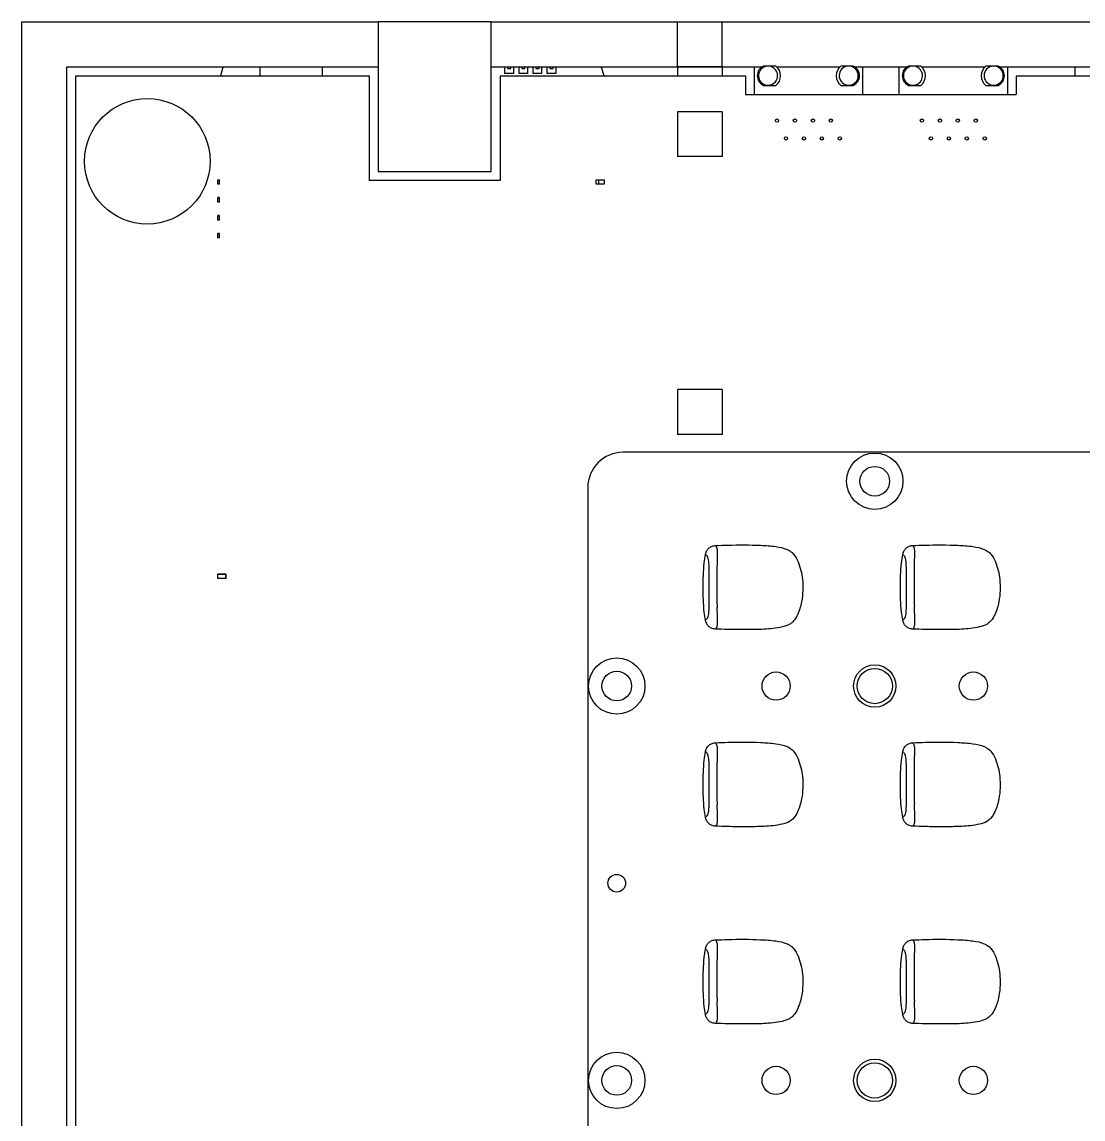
# Model space of a CAD drawing. Header units: inches. Extents: x 0.6 to 46.6, y 0.2 to 32.9.
# Drawn here: x 14.35 to 20.26, y 18.72 to 24.84 of the extents above; entities that cross this region are included whole.
import ezdxf

# ---------------------------------------------------------------- set-up
doc = ezdxf.new("R2010")
doc.units = ezdxf.units.IN
doc.header["$MEASUREMENT"] = 0

msp = doc.modelspace()

# ---------------------------------------------------------------- linework, layer by layer
at = {"color": 7, "linetype": 'Continuous', "lineweight": 25}
for p, q in [((14.3479, 24.8359), (16.3342, 24.8359)), ((14.3479, 13.0249), (14.3479, 24.8359)), ((16.3342, 24.8359), (16.3342, 24.0009)), ((16.9642, 24.8359), (16.3342, 24.8359)), ((16.9642, 24.8359), (26.1589, 24.8359)), ((16.9642, 24.0009), (16.9642, 24.8359)), ((18.2529, 24.8352), (18.0029, 24.8352)), ((18.0029, 24.5852), (18.0029, 24.8352)), ((18.2529, 24.5852), (18.2529, 24.8352)), ((14.5979, 13.2749), (14.5979, 24.5859)), ((14.5979, 24.5859), (16.3342, 24.5859)), ((15.6742, 24.5859), (15.6742, 24.5352)), ((16.0242, 24.5352), (16.0242, 24.5859)), ((16.9642, 24.5859), (18.4751, 24.5859)), ((17.0388, 24.5859), (17.0388, 24.5491)), ((17.088, 24.5491), (17.0388, 24.5491)), ((17.0557, 24.5859), (17.0557, 24.5763)), ((17.0557, 24.5763), (17.0737, 24.5763)), ((17.0737, 24.5763), (17.0737, 24.5859)), ((17.088, 24.5859), (17.088, 24.5491)), ((17.1176, 24.5859), (17.1176, 24.5491)), ((17.1667, 24.5491), (17.1176, 24.5491)), ((17.1345, 24.5859), (17.1345, 24.5763)), ((17.1345, 24.5763), (17.1525, 24.5763)), ((17.1525, 24.5763), (17.1525, 24.5859)), ((17.1667, 24.5859), (17.1667, 24.5491)), ((17.1963, 24.5859), (17.1963, 24.5491)), ((17.2454, 24.5491), (17.1963, 24.5491)), ((17.2132, 24.5859), (17.2132, 24.5763)), ((17.2132, 24.5763), (17.2312, 24.5763)), ((17.2312, 24.5763), (17.2312, 24.5859)), ((17.2454, 24.5859), (17.2454, 24.5491)), ((17.275, 24.5859), (17.275, 24.5491)), ((17.3242, 24.5491), (17.275, 24.5491)), ((17.2919, 24.5859), (17.2919, 24.5763)), ((17.2919, 24.5763), (17.31, 24.5763)), ((17.31, 24.5763), (17.31, 24.5859)), ((17.3242, 24.5859), (17.3242, 24.5491)), ((18.2529, 24.5852), (18.0029, 24.5852)), ((18.0029, 24.5852), (18.0029, 24.5352)), ((18.2529, 24.5852), (18.2529, 24.5352)), ((18.4318, 24.4318), (18.4318, 24.5859)), ((18.5568, 24.5859), (18.9092, 24.5859)), ((18.9423, 24.5868), (18.9423, 24.59)), ((18.9738, 24.59), (18.9738, 24.5868)), ((18.9835, 24.59), (18.9738, 24.59)), ((18.9909, 24.5859), (19.2832, 24.5859)), ((19.0342, 24.5859), (19.0342, 24.4318)), ((19.2399, 24.4318), (19.2399, 24.5859)), ((19.3649, 24.5859), (19.7173, 24.5859)), ((19.7504, 24.5868), (19.7504, 24.59)), ((19.7819, 24.59), (19.7819, 24.5868)), ((19.7916, 24.59), (19.7819, 24.59)), ((19.799, 24.5859), (25.9089, 24.5859)), ((19.8423, 24.5859), (19.8423, 24.4318)), ((20.2202, 24.5352), (20.2202, 24.5859)), ((14.6479, 13.3229), (14.6479, 24.5352)), ((14.6479, 24.5352), (16.2842, 24.5352)), ((16.2842, 24.5352), (16.2842, 23.9509)), ((17.0142, 24.5352), (17.0142, 23.9509)), ((17.0142, 24.5352), (18.3818, 24.5352)), ((18.3818, 24.5352), (18.3818, 24.4318)), ((18.4825, 24.4818), (18.4923, 24.4818)), ((18.4923, 24.4818), (18.4923, 24.485)), ((18.5238, 24.485), (18.5238, 24.4818)), ((19.2906, 24.4818), (19.3004, 24.4818)), ((19.3004, 24.4818), (19.3004, 24.485)), ((19.3319, 24.485), (19.3319, 24.4818)), ((19.8923, 24.5352), (19.8923, 24.4318)), ((19.8923, 24.5352), (25.8616, 24.5352)), ((18.3818, 24.4318), (19.8923, 24.4318)), ((18.2529, 24.3352), (18.0029, 24.3352)), ((18.0029, 24.3352), (18.0029, 24.0852)), ((18.2529, 24.3352), (18.2529, 24.0852)), ((18.8077, 24.195), (18.8077, 24.195)), ((18.8083, 24.1768), (18.8083, 24.1768)), ((19.6158, 24.195), (19.6158, 24.195)), ((19.6164, 24.1768), (19.6164, 24.1768)), ((18.2529, 24.0852), (18.0029, 24.0852)), ((16.3342, 24.0009), (16.9642, 24.0009)), ((15.4392, 23.9559), (15.4492, 23.9559)), ((15.4392, 23.9309), (15.4392, 23.9559)), ((15.4492, 23.9309), (15.4392, 23.9309)), ((15.4492, 23.9309), (15.4492, 23.9559)), ((17.0142, 23.9509), (16.2842, 23.9509)), ((17.5492, 23.9559), (17.5942, 23.9559)), ((17.5492, 23.9309), (17.5492, 23.9559)), ((17.5942, 23.9309), (17.5492, 23.9309)), ((17.5642, 23.9309), (17.5642, 23.9559)), ((17.5942, 23.9559), (17.5942, 23.9309)), ((15.4492, 23.8559), (15.4392, 23.8559)), ((15.4392, 23.8559), (15.4492, 23.8559)), ((15.4392, 23.8309), (15.4392, 23.8559)), ((15.4492, 23.8309), (15.4392, 23.8309)), ((15.4492, 23.8559), (15.4492, 23.8559)), ((15.4492, 23.8309), (15.4492, 23.8559)), ((15.4492, 23.7559), (15.4392, 23.7559)), ((15.4392, 23.7559), (15.4492, 23.7559)), ((15.4392, 23.7309), (15.4392, 23.7559)), ((15.4492, 23.7559), (15.4492, 23.7559)), ((15.4492, 23.7309), (15.4492, 23.7559)), ((15.4492, 23.7309), (15.4392, 23.7309)), ((15.4492, 23.6559), (15.4392, 23.6559)), ((15.4392, 23.6559), (15.4492, 23.6559)), ((15.4392, 23.6309), (15.4392, 23.6559)), ((15.4492, 23.6309), (15.4392, 23.6309)), ((15.4492, 23.6559), (15.4492, 23.6559)), ((15.4492, 23.6309), (15.4492, 23.6559)), ((18.0029, 22.7852), (18.0029, 22.5352)), ((18.2529, 22.7852), (18.0029, 22.7852)), ((18.2529, 22.7852), (18.2529, 22.5352)), ((18.2529, 22.5352), (18.0029, 22.5352)), ((22.6132, 22.4352), (17.6998, 22.4352)), ((17.5029, 22.2383), (17.5029, 15.6241)), ((15.4842, 21.7559), (15.4392, 21.7559)), ((15.4392, 21.7559), (15.4842, 21.7559)), ((15.4392, 21.7309), (15.4392, 21.7559)), ((15.4842, 21.7309), (15.4392, 21.7309)), ((15.4667, 21.7559), (15.4667, 21.7559)), ((15.4842, 21.7559), (15.4842, 21.7309))]:
    msp.add_line(p, q, dxfattribs=at)
at = {"color": 8, "linetype": 'Continuous', "lineweight": 25}
msp.add_line((15.4842, 21.7309), (15.4842, 21.7559), dxfattribs=at)
at = {"color": 7, "linetype": 'Continuous', "lineweight": 25, "flags": 128}
for points in [[(15.4701, 24.5859), (15.4659, 24.5758), (15.4541, 24.5352)], [(17.5943, 24.5352), (17.5802, 24.5816), (17.5783, 24.5859)]]:
    msp.add_lwpolyline(points, dxfattribs=at)
at = {"color": 7, "linetype": 'Continuous', "lineweight": 25}
for centre, radius in [((15.0469, 24.0586), 0.35), ((18.558, 24.2859), 0.00906), ((18.658, 24.2859), 0.00906), ((18.758, 24.2859), 0.00906), ((18.858, 24.2859), 0.00906), ((19.3661, 24.2859), 0.00906), ((19.4661, 24.2859), 0.00906), ((19.5661, 24.2859), 0.00906), ((19.6661, 24.2859), 0.00906), ((18.608, 24.1859), 0.00906), ((18.708, 24.1859), 0.00906), ((18.808, 24.1859), 0.00906), ((18.908, 24.1859), 0.00906), ((19.4161, 24.1859), 0.00906), ((19.5161, 24.1859), 0.00906), ((19.6161, 24.1859), 0.00906), ((19.7161, 24.1859), 0.00906), ((19.103, 22.2737), 0.1571), ((19.103, 22.2737), 0.0827), ((17.6643, 21.1312), 0.1571), ((19.103, 21.1312), 0.1181), ((17.6643, 21.1312), 0.0827), ((18.553, 21.1312), 0.0787), ((19.103, 21.1312), 0.0984), ((19.653, 21.1312), 0.0787), ((17.6643, 20.0312), 0.0492), ((17.6643, 18.9312), 0.1571), ((19.103, 18.9312), 0.1181), ((17.6643, 18.9312), 0.0827), ((18.553, 18.9312), 0.0787), ((19.103, 18.9312), 0.0984), ((19.653, 18.9312), 0.0787)]:
    msp.add_circle(centre, radius, dxfattribs=at)
for centre, radius, start, end in [((18.508, 24.5359), 0.0598, 115.22983, 244.77017), ((18.508, 24.5359), 0.0533, 287.1786, 252.8214), ((18.508, 24.5359), 0.0699, 309.22688, 50.77312), ((18.958, 24.5359), 0.0699, 129.22688, 230.77312), ((18.958, 24.5359), 0.0533, 107.1786, 72.8214), ((18.958, 24.5359), 0.0533, 72.8214, 107.1786), ((18.958, 24.5359), 0.0598, 295.22983, 64.77017), ((19.3161, 24.5359), 0.0598, 115.22983, 244.77017), ((19.3161, 24.5359), 0.0533, 287.1786, 252.8214), ((19.3161, 24.5359), 0.0699, 309.22688, 50.77312), ((19.7661, 24.5359), 0.0699, 129.22688, 230.77312), ((19.7661, 24.5359), 0.0533, 107.1786, 72.8214), ((19.7661, 24.5359), 0.0533, 72.8214, 107.1786), ((19.7661, 24.5359), 0.0598, 295.22983, 64.77017), ((18.508, 24.5359), 0.0533, 252.8214, 287.1786), ((19.3161, 24.5359), 0.0533, 252.8214, 287.1786), ((17.6998, 22.2383), 0.1969, 90, 180)]:
    msp.add_arc(centre, radius, start, end, dxfattribs=at)
for points, knots in [([(18.5522, 24.59), (18.545, 24.59), (18.5364, 24.59), (18.519, 24.59), (18.5123, 24.59), (18.5065, 24.59), (18.5003, 24.59), (18.4913, 24.59), (18.4862, 24.59), (18.4825, 24.59)], [0, 0, 0, 0, 0.5046018, 0.5975159, 0.6506825, 0.7043857, 0.7498239, 0.8233516, 1, 1, 1, 1]), ([(18.9423, 24.59), (18.9362, 24.59), (18.9249, 24.59), (18.9173, 24.59), (18.9138, 24.59)], [0, 0, 0, 0, 0.5321451, 1, 1, 1, 1]), ([(18.9738, 24.59), (18.9709, 24.59), (18.9668, 24.59), (18.9596, 24.59), (18.9538, 24.59), (18.9477, 24.59), (18.9442, 24.59), (18.9423, 24.59)], [0, 0, 0, 0, 0.3106641, 0.4563689, 0.6028235, 0.7761601, 1, 1, 1, 1]), ([(19.3603, 24.59), (19.3531, 24.59), (19.3445, 24.59), (19.3271, 24.59), (19.3204, 24.59), (19.3146, 24.59), (19.3084, 24.59), (19.2994, 24.59), (19.2943, 24.59), (19.2906, 24.59)], [0, 0, 0, 0, 0.504602, 0.597516, 0.650682, 0.704385, 0.749824, 0.823352, 1, 1, 1, 1]), ([(19.7504, 24.59), (19.7443, 24.59), (19.733, 24.59), (19.7254, 24.59), (19.7219, 24.59)], [0, 0, 0, 0, 0.532144, 1, 1, 1, 1]), ([(19.7819, 24.59), (19.779, 24.59), (19.7749, 24.59), (19.7677, 24.59), (19.762, 24.59), (19.7559, 24.59), (19.7523, 24.59), (19.7504, 24.59)], [0, 0, 0, 0, 0.3106645, 0.4563692, 0.6028246, 0.7761619, 1, 1, 1, 1]), ([(18.4923, 24.4818), (18.4951, 24.4818), (18.4992, 24.4818), (18.5064, 24.4818), (18.5122, 24.4818), (18.5183, 24.4818), (18.5218, 24.4818), (18.5238, 24.4818)], [0, 0, 0, 0, 0.3106641, 0.4563689, 0.6028235, 0.7761601, 1, 1, 1, 1]), ([(18.5238, 24.4818), (18.5298, 24.4818), (18.5411, 24.4818), (18.5487, 24.4818), (18.5522, 24.4818)], [0, 0, 0, 0, 0.532144, 1, 1, 1, 1]), ([(18.9138, 24.4818), (18.9211, 24.4818), (18.9296, 24.4818), (18.947, 24.4818), (18.9537, 24.4818), (18.9595, 24.4818), (18.9657, 24.4818), (18.9747, 24.4818), (18.9799, 24.4818), (18.9835, 24.4818)], [0, 0, 0, 0, 0.5046017, 0.5975158, 0.6506812, 0.7043857, 0.7498239, 0.8233516, 1, 1, 1, 1]), ([(19.3004, 24.4818), (19.3032, 24.4818), (19.3073, 24.4818), (19.3145, 24.4818), (19.3203, 24.4818), (19.3264, 24.4818), (19.3299, 24.4818), (19.3319, 24.4818)], [0, 0, 0, 0, 0.310664, 0.456369, 0.602825, 0.776162, 1, 1, 1, 1]), ([(19.3319, 24.4818), (19.3379, 24.4818), (19.3492, 24.4818), (19.3568, 24.4818), (19.3603, 24.4818)], [0, 0, 0, 0, 0.532144, 1, 1, 1, 1]), ([(19.7219, 24.4818), (19.7292, 24.4818), (19.7377, 24.4818), (19.7551, 24.4818), (19.7618, 24.4818), (19.7676, 24.4818), (19.7738, 24.4818), (19.7828, 24.4818), (19.788, 24.4818), (19.7916, 24.4818)], [0, 0, 0, 0, 0.504602, 0.597516, 0.650682, 0.704386, 0.749824, 0.823352, 1, 1, 1, 1]), ([(18.1595, 21.8655), (18.1597, 21.8664), (18.1604, 21.8708), (18.1635, 21.8813), (18.1721, 21.8957), (18.1873, 21.9082), (18.2026, 21.9141), (18.2122, 21.9148), (18.2152, 21.9151)], [0, 0, 0, 0, 0.033109, 0.166079, 0.405782, 0.645261, 0.885587, 1, 1, 1, 1]), ([(18.2152, 21.9151), (18.2381, 21.9159), (18.3218, 21.9189), (18.434, 21.9192), (18.5443, 21.9116), (18.605, 21.8999), (18.6375, 21.8809), (18.6595, 21.8582), (18.685, 21.8093), (18.7053, 21.7189), (18.7018, 21.6168), (18.6791, 21.5391), (18.6546, 21.496), (18.6247, 21.4707), (18.5677, 21.4545), (18.4863, 21.4465), (18.3851, 21.4461), (18.2947, 21.4464), (18.2379, 21.4484), (18.215, 21.4492)], [0, 0, 0, 0, 0.053492, 0.195779, 0.261401, 0.312232, 0.338403, 0.347606, 0.385841, 0.464942, 0.561975, 0.620922, 0.652783, 0.676199, 0.710401, 0.788683, 0.867322, 0.946459, 1, 1, 1, 1]), ([(18.2254, 21.8377), (18.226, 21.8513), (18.2271, 21.8766), (18.2247, 21.9023), (18.2189, 21.9101), (18.2152, 21.9151)], [0, 0, 0, 0, 0.298513, 0.556004, 1, 1, 1, 1]), ([(19.2595, 21.8655), (19.2597, 21.8664), (19.2604, 21.8708), (19.2635, 21.8813), (19.2721, 21.8957), (19.2873, 21.9082), (19.3026, 21.9141), (19.3121, 21.9148), (19.3152, 21.9151)], [0, 0, 0, 0, 0.033109, 0.166082, 0.405781, 0.645263, 0.885587, 1, 1, 1, 1]), ([(19.3152, 21.9151), (19.3381, 21.9159), (19.4218, 21.9189), (19.5339, 21.9192), (19.6443, 21.9116), (19.705, 21.8999), (19.7375, 21.8809), (19.7595, 21.8582), (19.785, 21.8093), (19.8053, 21.7189), (19.8018, 21.6168), (19.7791, 21.5391), (19.7546, 21.496), (19.7247, 21.4707), (19.6677, 21.4545), (19.5863, 21.4465), (19.4851, 21.4461), (19.3947, 21.4464), (19.3379, 21.4484), (19.315, 21.4492)], [0, 0, 0, 0, 0.053493, 0.195779, 0.261401, 0.312232, 0.338403, 0.347606, 0.385841, 0.464942, 0.561975, 0.620922, 0.652783, 0.676199, 0.7104, 0.788683, 0.867321, 0.946458, 1, 1, 1, 1]), ([(19.3254, 21.8377), (19.326, 21.8513), (19.3271, 21.8766), (19.3247, 21.9023), (19.3189, 21.9101), (19.3152, 21.9151)], [0, 0, 0, 0, 0.298512, 0.556004, 1, 1, 1, 1]), ([(18.1591, 21.4988), (18.1567, 21.5139), (18.1475, 21.5737), (18.1453, 21.6803), (18.1475, 21.7879), (18.157, 21.8493), (18.1595, 21.8655)], [0, 0, 0, 0, 0.124339, 0.493529, 0.866704, 1, 1, 1, 1]), ([(18.178, 21.8258), (18.177, 21.8317), (18.1751, 21.8433), (18.1688, 21.8569), (18.1633, 21.862), (18.1595, 21.8655)], [0, 0, 0, 0, 0.2501082, 0.4999717, 1, 1, 1, 1]), ([(19.2591, 21.4988), (19.2567, 21.5139), (19.2475, 21.5737), (19.2453, 21.6803), (19.2475, 21.7879), (19.257, 21.8493), (19.2595, 21.8655)], [0, 0, 0, 0, 0.124339, 0.493529, 0.866705, 1, 1, 1, 1]), ([(19.278, 21.8258), (19.277, 21.8317), (19.2751, 21.8433), (19.2688, 21.8569), (19.2632, 21.862), (19.2595, 21.8655)], [0, 0, 0, 0, 0.250109, 0.499973, 1, 1, 1, 1]), ([(18.1795, 21.7855), (18.1794, 21.7929), (18.179, 21.8076), (18.1783, 21.8198), (18.178, 21.8258)], [0, 0, 0, 0, 0.501179, 1, 1, 1, 1]), ([(18.2248, 21.7855), (18.2251, 21.7956), (18.2255, 21.8141), (18.2254, 21.8304), (18.2254, 21.8377)], [0, 0, 0, 0, 0.548648, 1, 1, 1, 1]), ([(19.2795, 21.7855), (19.2793, 21.7929), (19.279, 21.8076), (19.2783, 21.8198), (19.278, 21.8258)], [0, 0, 0, 0, 0.501184, 1, 1, 1, 1]), ([(19.3248, 21.7855), (19.3251, 21.7956), (19.3255, 21.8141), (19.3254, 21.8304), (19.3254, 21.8377)], [0, 0, 0, 0, 0.5486479, 1, 1, 1, 1]), ([(18.1803, 21.7332), (18.1802, 21.7426), (18.1801, 21.7606), (18.1797, 21.7774), (18.1795, 21.7855)], [0, 0, 0, 0, 0.5191073, 1, 1, 1, 1]), ([(18.1805, 21.6809), (18.1804, 21.6902), (18.1804, 21.7077), (18.1803, 21.725), (18.1803, 21.7332)], [0, 0, 0, 0, 0.525546, 1, 1, 1, 1]), ([(18.2247, 21.7332), (18.2248, 21.7439), (18.225, 21.7617), (18.2249, 21.7786), (18.2248, 21.7855)], [0, 0, 0, 0, 0.598087, 1, 1, 1, 1]), ([(18.2247, 21.6809), (18.2247, 21.6897), (18.2247, 21.7072), (18.2247, 21.7245), (18.2247, 21.7332)], [0, 0, 0, 0, 0.4977677, 1, 1, 1, 1]), ([(19.2803, 21.7332), (19.2802, 21.7426), (19.28, 21.7606), (19.2797, 21.7774), (19.2795, 21.7855)], [0, 0, 0, 0, 0.519107, 1, 1, 1, 1]), ([(19.2804, 21.6809), (19.2804, 21.6902), (19.2804, 21.7077), (19.2803, 21.725), (19.2803, 21.7332)], [0, 0, 0, 0, 0.5255459, 1, 1, 1, 1]), ([(19.3247, 21.7332), (19.3248, 21.7439), (19.325, 21.7617), (19.3249, 21.7786), (19.3248, 21.7855)], [0, 0, 0, 0, 0.598084, 1, 1, 1, 1]), ([(19.3247, 21.6809), (19.3247, 21.6897), (19.3247, 21.7072), (19.3247, 21.7245), (19.3247, 21.7332)], [0, 0, 0, 0, 0.497768, 1, 1, 1, 1]), ([(18.1802, 21.6287), (18.1803, 21.6379), (18.1805, 21.6551), (18.1805, 21.6727), (18.1805, 21.6809)], [0, 0, 0, 0, 0.533995, 1, 1, 1, 1]), ([(18.2251, 21.6287), (18.2249, 21.6401), (18.2247, 21.6547), (18.2247, 21.6709), (18.2247, 21.6763), (18.2247, 21.6787), (18.2247, 21.6798), (18.2247, 21.6803), (18.2247, 21.6805), (18.2247, 21.6805), (18.2247, 21.6805), (18.2247, 21.6805), (18.2247, 21.6805), (18.2247, 21.6805), (18.2247, 21.6805), (18.2247, 21.6805), (18.2247, 21.6805), (18.2247, 21.6805), (18.2247, 21.6805), (18.2247, 21.6806), (18.2247, 21.6807), (18.2247, 21.6808), (18.2247, 21.6809)], [0, 0, 0, 0, 0.657522, 0.844197, 0.925169, 0.962901, 0.980876, 0.990688, 0.991194, 0.991304, 0.991334, 0.991349, 0.991362, 0.991374, 0.991387, 0.991404, 0.991424, 0.99146, 0.991591, 0.992237, 0.993661, 1, 1, 1, 1]), ([(19.2802, 21.6287), (19.2803, 21.6379), (19.2805, 21.6551), (19.2805, 21.6727), (19.2804, 21.6809)], [0, 0, 0, 0, 0.533993, 1, 1, 1, 1]), ([(19.3251, 21.6287), (19.3249, 21.6401), (19.3247, 21.6547), (19.3247, 21.6709), (19.3247, 21.6763), (19.3247, 21.6787), (19.3247, 21.6798), (19.3247, 21.6803), (19.3247, 21.6805), (19.3247, 21.6805), (19.3247, 21.6805), (19.3247, 21.6805), (19.3247, 21.6805), (19.3247, 21.6805), (19.3247, 21.6805), (19.3247, 21.6805), (19.3247, 21.6805), (19.3247, 21.6805), (19.3247, 21.6805), (19.3247, 21.6806), (19.3247, 21.6807), (19.3247, 21.6808), (19.3247, 21.6809)], [0, 0, 0, 0, 0.657523, 0.844198, 0.925176, 0.962903, 0.980877, 0.990689, 0.991201, 0.991311, 0.991336, 0.991353, 0.991365, 0.991378, 0.99139, 0.991403, 0.991424, 0.99146, 0.991591, 0.992243, 0.993661, 1, 1, 1, 1]), ([(18.1797, 21.5764), (18.1799, 21.5854), (18.1802, 21.6021), (18.1802, 21.6203), (18.1802, 21.6287)], [0, 0, 0, 0, 0.536181, 1, 1, 1, 1]), ([(18.2257, 21.5764), (18.2253, 21.5878), (18.2248, 21.6023), (18.2247, 21.6189), (18.2248, 21.6241), (18.2249, 21.6264), (18.225, 21.6275), (18.225, 21.628), (18.225, 21.6282), (18.225, 21.6282), (18.225, 21.6282), (18.2251, 21.6282), (18.2251, 21.6282), (18.2251, 21.6283), (18.2251, 21.6284), (18.2251, 21.6286), (18.2251, 21.6287)], [0, 0, 0, 0, 0.6654431, 0.848142, 0.9264434, 0.9628767, 0.980284, 0.9895104, 0.9899492, 0.9900709, 0.9901669, 0.9903729, 0.9907918, 0.9916971, 0.9933647, 1, 1, 1, 1]), ([(19.2797, 21.5764), (19.2798, 21.5854), (19.2802, 21.6021), (19.2802, 21.6203), (19.2802, 21.6287)], [0, 0, 0, 0, 0.536183, 1, 1, 1, 1]), ([(19.3257, 21.5764), (19.3253, 21.5878), (19.3248, 21.6023), (19.3247, 21.6189), (19.3248, 21.6241), (19.3249, 21.6264), (19.325, 21.6275), (19.325, 21.628), (19.325, 21.6282), (19.325, 21.6282), (19.325, 21.6282), (19.3251, 21.6282), (19.3251, 21.6282), (19.3251, 21.6283), (19.3251, 21.6284), (19.3251, 21.6286), (19.3251, 21.6287)], [0, 0, 0, 0, 0.665449, 0.848148, 0.926444, 0.962882, 0.980284, 0.989511, 0.98995, 0.990075, 0.990169, 0.990378, 0.990792, 0.991702, 0.99337, 1, 1, 1, 1]), ([(18.1777, 21.5349), (18.1781, 21.5417), (18.179, 21.5545), (18.1795, 21.5694), (18.1797, 21.5764)], [0, 0, 0, 0, 0.526573, 1, 1, 1, 1]), ([(18.2266, 21.5241), (18.2258, 21.5351), (18.2248, 21.5491), (18.2248, 21.5662), (18.2252, 21.5717), (18.2254, 21.5741), (18.2256, 21.5752), (18.2256, 21.5757), (18.2257, 21.5759), (18.2257, 21.576), (18.2257, 21.576), (18.2257, 21.5762), (18.2257, 21.5763), (18.2257, 21.5764)], [0, 0, 0, 0, 0.6558457, 0.8451049, 0.925232, 0.9625325, 0.9804248, 0.9899334, 0.9906441, 0.9919312, 0.9927667, 0.9942228, 1, 1, 1, 1]), ([(19.2777, 21.5349), (19.2781, 21.5417), (19.279, 21.5545), (19.2795, 21.5694), (19.2797, 21.5764)], [0, 0, 0, 0, 0.526576, 1, 1, 1, 1]), ([(19.3266, 21.5241), (19.3258, 21.5351), (19.3248, 21.5491), (19.3248, 21.5662), (19.3252, 21.5717), (19.3254, 21.5741), (19.3256, 21.5752), (19.3256, 21.5757), (19.3257, 21.5759), (19.3257, 21.576), (19.3257, 21.576), (19.3257, 21.5762), (19.3257, 21.5763), (19.3257, 21.5764)], [0, 0, 0, 0, 0.65585, 0.845104, 0.925231, 0.962536, 0.980424, 0.989933, 0.990643, 0.991931, 0.992767, 0.994223, 1, 1, 1, 1]), ([(18.1591, 21.4988), (18.1628, 21.5019), (18.1683, 21.5065), (18.1749, 21.5176), (18.1767, 21.5291), (18.1777, 21.5349)], [0, 0, 0, 0, 0.500251, 0.748979, 1, 1, 1, 1]), ([(18.215, 21.4492), (18.2141, 21.4492), (18.2097, 21.4494), (18.1987, 21.4513), (18.1831, 21.4584), (18.1688, 21.4723), (18.1614, 21.4868), (18.1596, 21.496), (18.1591, 21.4988)], [0, 0, 0, 0, 0.033025, 0.165629, 0.410368, 0.654059, 0.89384, 1, 1, 1, 1]), ([(18.215, 21.4492), (18.2193, 21.4535), (18.2264, 21.4606), (18.2259, 21.487), (18.2264, 21.5123), (18.2266, 21.5241)], [0, 0, 0, 0, 0.4514136, 0.743252, 1, 1, 1, 1]), ([(19.2591, 21.4988), (19.2628, 21.5019), (19.2683, 21.5065), (19.2749, 21.5176), (19.2767, 21.5291), (19.2777, 21.5349)], [0, 0, 0, 0, 0.500251, 0.748978, 1, 1, 1, 1]), ([(19.315, 21.4492), (19.3141, 21.4492), (19.3097, 21.4494), (19.2987, 21.4513), (19.2831, 21.4584), (19.2688, 21.4723), (19.2614, 21.4868), (19.2596, 21.496), (19.2591, 21.4988)], [0, 0, 0, 0, 0.033025, 0.16563, 0.41037, 0.654062, 0.893844, 1, 1, 1, 1]), ([(19.315, 21.4492), (19.3193, 21.4535), (19.3264, 21.4606), (19.3259, 21.487), (19.3264, 21.5123), (19.3266, 21.5241)], [0, 0, 0, 0, 0.451414, 0.743253, 1, 1, 1, 1]), ([(18.1595, 20.7655), (18.1597, 20.7664), (18.1604, 20.7708), (18.1635, 20.7813), (18.1721, 20.7957), (18.1873, 20.8082), (18.2026, 20.8141), (18.2122, 20.8148), (18.2152, 20.8151)], [0, 0, 0, 0, 0.033109, 0.16608, 0.405782, 0.645262, 0.885586, 1, 1, 1, 1]), ([(18.2152, 20.8151), (18.2381, 20.8159), (18.3218, 20.8189), (18.434, 20.8192), (18.5443, 20.8116), (18.605, 20.7999), (18.6375, 20.7809), (18.6595, 20.7582), (18.685, 20.7093), (18.7053, 20.6189), (18.7018, 20.5168), (18.6791, 20.4391), (18.6546, 20.396), (18.6247, 20.3707), (18.5677, 20.3545), (18.4863, 20.3465), (18.3851, 20.3461), (18.2947, 20.3464), (18.2379, 20.3484), (18.215, 20.3492)], [0, 0, 0, 0, 0.053492, 0.195779, 0.261401, 0.312232, 0.338403, 0.347606, 0.385841, 0.464942, 0.561975, 0.620922, 0.652783, 0.676199, 0.710401, 0.788683, 0.867322, 0.946459, 1, 1, 1, 1]), ([(18.2254, 20.7377), (18.226, 20.7513), (18.2271, 20.7766), (18.2247, 20.8023), (18.2189, 20.8101), (18.2152, 20.8151)], [0, 0, 0, 0, 0.298512, 0.556004, 1, 1, 1, 1]), ([(19.2595, 20.7655), (19.2597, 20.7664), (19.2604, 20.7708), (19.2635, 20.7813), (19.2721, 20.7957), (19.2873, 20.8082), (19.3026, 20.8141), (19.3121, 20.8148), (19.3152, 20.8151)], [0, 0, 0, 0, 0.033109, 0.166081, 0.405781, 0.645262, 0.885586, 1, 1, 1, 1]), ([(19.3152, 20.8151), (19.3381, 20.8159), (19.4218, 20.8189), (19.5339, 20.8192), (19.6443, 20.8116), (19.705, 20.7999), (19.7375, 20.7809), (19.7595, 20.7582), (19.785, 20.7093), (19.8053, 20.6189), (19.8018, 20.5168), (19.7791, 20.4391), (19.7546, 20.396), (19.7247, 20.3707), (19.6677, 20.3545), (19.5863, 20.3465), (19.4851, 20.3461), (19.3947, 20.3464), (19.3379, 20.3484), (19.315, 20.3492)], [0, 0, 0, 0, 0.053493, 0.195779, 0.261401, 0.312232, 0.338403, 0.347606, 0.385841, 0.464942, 0.561975, 0.620922, 0.652783, 0.676199, 0.7104, 0.788683, 0.867321, 0.946458, 1, 1, 1, 1]), ([(19.3254, 20.7377), (19.326, 20.7513), (19.3271, 20.7766), (19.3247, 20.8023), (19.3189, 20.8101), (19.3152, 20.8151)], [0, 0, 0, 0, 0.298512, 0.556004, 1, 1, 1, 1]), ([(18.1591, 20.3988), (18.1567, 20.4139), (18.1475, 20.4737), (18.1453, 20.5803), (18.1475, 20.6879), (18.157, 20.7493), (18.1595, 20.7655)], [0, 0, 0, 0, 0.12434, 0.493529, 0.866705, 1, 1, 1, 1]), ([(18.178, 20.7258), (18.177, 20.7317), (18.1751, 20.7433), (18.1688, 20.7569), (18.1633, 20.762), (18.1595, 20.7655)], [0, 0, 0, 0, 0.250109, 0.499972, 1, 1, 1, 1]), ([(19.2591, 20.3988), (19.2567, 20.4139), (19.2475, 20.4737), (19.2453, 20.5803), (19.2475, 20.6879), (19.257, 20.7493), (19.2595, 20.7655)], [0, 0, 0, 0, 0.12434, 0.493529, 0.866705, 1, 1, 1, 1]), ([(19.278, 20.7258), (19.277, 20.7317), (19.2751, 20.7433), (19.2688, 20.7569), (19.2632, 20.762), (19.2595, 20.7655)], [0, 0, 0, 0, 0.250109, 0.499972, 1, 1, 1, 1]), ([(18.1795, 20.6855), (18.1794, 20.6929), (18.179, 20.7076), (18.1783, 20.7198), (18.178, 20.7258)], [0, 0, 0, 0, 0.501182, 1, 1, 1, 1]), ([(18.2248, 20.6855), (18.2251, 20.6956), (18.2255, 20.7141), (18.2254, 20.7304), (18.2254, 20.7377)], [0, 0, 0, 0, 0.548648, 1, 1, 1, 1]), ([(19.2795, 20.6855), (19.2793, 20.6929), (19.279, 20.7076), (19.2783, 20.7198), (19.278, 20.7258)], [0, 0, 0, 0, 0.501182, 1, 1, 1, 1]), ([(19.3248, 20.6855), (19.3251, 20.6956), (19.3255, 20.7141), (19.3254, 20.7304), (19.3254, 20.7377)], [0, 0, 0, 0, 0.5486479, 1, 1, 1, 1]), ([(18.1803, 20.6332), (18.1802, 20.6426), (18.1801, 20.6606), (18.1797, 20.6774), (18.1795, 20.6855)], [0, 0, 0, 0, 0.5191073, 1, 1, 1, 1]), ([(18.1805, 20.5809), (18.1804, 20.5902), (18.1804, 20.6077), (18.1803, 20.625), (18.1803, 20.6332)], [0, 0, 0, 0, 0.525546, 1, 1, 1, 1]), ([(18.2247, 20.6332), (18.2248, 20.6439), (18.225, 20.6617), (18.2249, 20.6786), (18.2248, 20.6855)], [0, 0, 0, 0, 0.598086, 1, 1, 1, 1]), ([(18.2247, 20.5809), (18.2247, 20.5897), (18.2247, 20.6072), (18.2247, 20.6245), (18.2247, 20.6332)], [0, 0, 0, 0, 0.4977677, 1, 1, 1, 1]), ([(19.2803, 20.6332), (19.2802, 20.6426), (19.28, 20.6606), (19.2797, 20.6774), (19.2795, 20.6855)], [0, 0, 0, 0, 0.519107, 1, 1, 1, 1]), ([(19.2804, 20.5809), (19.2804, 20.5902), (19.2804, 20.6077), (19.2803, 20.625), (19.2803, 20.6332)], [0, 0, 0, 0, 0.5255459, 1, 1, 1, 1]), ([(19.3247, 20.6332), (19.3248, 20.6439), (19.325, 20.6617), (19.3249, 20.6786), (19.3248, 20.6855)], [0, 0, 0, 0, 0.598086, 1, 1, 1, 1]), ([(19.3247, 20.5809), (19.3247, 20.5897), (19.3247, 20.6072), (19.3247, 20.6245), (19.3247, 20.6332)], [0, 0, 0, 0, 0.497768, 1, 1, 1, 1]), ([(18.1802, 20.5287), (18.1803, 20.5379), (18.1805, 20.5551), (18.1805, 20.5727), (18.1805, 20.5809)], [0, 0, 0, 0, 0.533994, 1, 1, 1, 1]), ([(18.2251, 20.5287), (18.2249, 20.5401), (18.2247, 20.5547), (18.2247, 20.5709), (18.2247, 20.5763), (18.2247, 20.5787), (18.2247, 20.5798), (18.2247, 20.5803), (18.2247, 20.5805), (18.2247, 20.5805), (18.2247, 20.5805), (18.2247, 20.5805), (18.2247, 20.5805), (18.2247, 20.5805), (18.2247, 20.5805), (18.2247, 20.5805), (18.2247, 20.5805), (18.2247, 20.5805), (18.2247, 20.5805), (18.2247, 20.5806), (18.2247, 20.5807), (18.2247, 20.5808), (18.2247, 20.5809)], [0, 0, 0, 0, 0.657523, 0.844198, 0.925173, 0.962902, 0.980877, 0.990689, 0.991198, 0.991307, 0.991336, 0.991351, 0.991364, 0.991376, 0.991389, 0.991404, 0.991424, 0.99146, 0.991591, 0.99224, 0.993661, 1, 1, 1, 1]), ([(19.2802, 20.5287), (19.2803, 20.5379), (19.2805, 20.5551), (19.2805, 20.5727), (19.2804, 20.5809)], [0, 0, 0, 0, 0.533994, 1, 1, 1, 1]), ([(19.3251, 20.5287), (19.3249, 20.5401), (19.3247, 20.5547), (19.3247, 20.5709), (19.3247, 20.5763), (19.3247, 20.5787), (19.3247, 20.5798), (19.3247, 20.5803), (19.3247, 20.5805), (19.3247, 20.5805), (19.3247, 20.5805), (19.3247, 20.5805), (19.3247, 20.5805), (19.3247, 20.5805), (19.3247, 20.5805), (19.3247, 20.5805), (19.3247, 20.5805), (19.3247, 20.5805), (19.3247, 20.5805), (19.3247, 20.5806), (19.3247, 20.5807), (19.3247, 20.5808), (19.3247, 20.5809)], [0, 0, 0, 0, 0.657523, 0.844198, 0.925173, 0.962902, 0.980877, 0.990689, 0.991198, 0.991307, 0.991335, 0.991352, 0.991364, 0.991376, 0.991389, 0.991403, 0.991424, 0.991457, 0.991591, 0.99224, 0.993658, 1, 1, 1, 1]), ([(18.1797, 20.4764), (18.1799, 20.4854), (18.1802, 20.5021), (18.1802, 20.5203), (18.1802, 20.5287)], [0, 0, 0, 0, 0.536182, 1, 1, 1, 1]), ([(18.2257, 20.4764), (18.2253, 20.4878), (18.2248, 20.5023), (18.2247, 20.5189), (18.2248, 20.5241), (18.2249, 20.5264), (18.225, 20.5275), (18.225, 20.528), (18.225, 20.5282), (18.225, 20.5282), (18.225, 20.5282), (18.2251, 20.5282), (18.2251, 20.5282), (18.2251, 20.5283), (18.2251, 20.5284), (18.2251, 20.5286), (18.2251, 20.5287)], [0, 0, 0, 0, 0.665446, 0.848145, 0.926444, 0.96288, 0.980284, 0.989511, 0.989949, 0.990073, 0.990168, 0.990375, 0.990792, 0.9917, 0.993367, 1, 1, 1, 1]), ([(19.2797, 20.4764), (19.2798, 20.4854), (19.2802, 20.5021), (19.2802, 20.5203), (19.2802, 20.5287)], [0, 0, 0, 0, 0.5361832, 1, 1, 1, 1]), ([(19.3257, 20.4764), (19.3253, 20.4878), (19.3248, 20.5023), (19.3247, 20.5189), (19.3248, 20.5241), (19.3249, 20.5264), (19.325, 20.5275), (19.325, 20.528), (19.325, 20.5282), (19.325, 20.5282), (19.325, 20.5282), (19.3251, 20.5282), (19.3251, 20.5282), (19.3251, 20.5283), (19.3251, 20.5284), (19.3251, 20.5286), (19.3251, 20.5287)], [0, 0, 0, 0, 0.665446, 0.848143, 0.926444, 0.96288, 0.980285, 0.989511, 0.98995, 0.990072, 0.990168, 0.990375, 0.990792, 0.9917, 0.993367, 1, 1, 1, 1]), ([(18.1777, 20.4349), (18.1781, 20.4417), (18.179, 20.4545), (18.1795, 20.4694), (18.1797, 20.4764)], [0, 0, 0, 0, 0.526575, 1, 1, 1, 1]), ([(18.2266, 20.4241), (18.2258, 20.4351), (18.2248, 20.4491), (18.2248, 20.4662), (18.2252, 20.4717), (18.2254, 20.4741), (18.2256, 20.4752), (18.2256, 20.4757), (18.2257, 20.4759), (18.2257, 20.476), (18.2257, 20.476), (18.2257, 20.4762), (18.2257, 20.4763), (18.2257, 20.4764)], [0, 0, 0, 0, 0.655848, 0.845105, 0.925232, 0.962535, 0.980425, 0.989933, 0.990644, 0.991931, 0.992767, 0.994223, 1, 1, 1, 1]), ([(19.2777, 20.4349), (19.2781, 20.4417), (19.279, 20.4545), (19.2795, 20.4694), (19.2797, 20.4764)], [0, 0, 0, 0, 0.5265724, 1, 1, 1, 1]), ([(19.3266, 20.4241), (19.3258, 20.4351), (19.3248, 20.4491), (19.3248, 20.4662), (19.3252, 20.4717), (19.3254, 20.4741), (19.3256, 20.4752), (19.3256, 20.4757), (19.3257, 20.4759), (19.3257, 20.476), (19.3257, 20.476), (19.3257, 20.4762), (19.3257, 20.4763), (19.3257, 20.4764)], [0, 0, 0, 0, 0.655848, 0.845102, 0.925231, 0.962532, 0.980424, 0.989933, 0.990643, 0.991931, 0.992767, 0.994223, 1, 1, 1, 1]), ([(18.1591, 20.3988), (18.1628, 20.4019), (18.1683, 20.4065), (18.1749, 20.4176), (18.1767, 20.4291), (18.1777, 20.4349)], [0, 0, 0, 0, 0.500251, 0.748979, 1, 1, 1, 1]), ([(18.215, 20.3492), (18.2141, 20.3492), (18.2097, 20.3494), (18.1987, 20.3513), (18.1831, 20.3584), (18.1688, 20.3723), (18.1614, 20.3868), (18.1596, 20.396), (18.1591, 20.3988)], [0, 0, 0, 0, 0.033025, 0.16563, 0.41037, 0.654062, 0.893844, 1, 1, 1, 1]), ([(18.215, 20.3492), (18.2193, 20.3535), (18.2264, 20.3606), (18.2259, 20.387), (18.2264, 20.4123), (18.2266, 20.4241)], [0, 0, 0, 0, 0.451414, 0.743252, 1, 1, 1, 1]), ([(19.2591, 20.3988), (19.2628, 20.4019), (19.2683, 20.4065), (19.2749, 20.4176), (19.2767, 20.4291), (19.2777, 20.4349)], [0, 0, 0, 0, 0.500252, 0.748979, 1, 1, 1, 1]), ([(19.315, 20.3492), (19.3141, 20.3492), (19.3097, 20.3494), (19.2987, 20.3513), (19.2831, 20.3584), (19.2688, 20.3723), (19.2614, 20.3868), (19.2596, 20.396), (19.2591, 20.3988)], [0, 0, 0, 0, 0.033025, 0.16563, 0.41037, 0.654062, 0.893844, 1, 1, 1, 1]), ([(19.315, 20.3492), (19.3193, 20.3535), (19.3264, 20.3606), (19.3259, 20.387), (19.3264, 20.4123), (19.3266, 20.4241)], [0, 0, 0, 0, 0.451414, 0.743252, 1, 1, 1, 1]), ([(18.1595, 19.6655), (18.1597, 19.6664), (18.1604, 19.6708), (18.1635, 19.6813), (18.1721, 19.6957), (18.1873, 19.7082), (18.2026, 19.7141), (18.2122, 19.7148), (18.2152, 19.7151)], [0, 0, 0, 0, 0.03311, 0.166081, 0.405782, 0.645263, 0.885586, 1, 1, 1, 1]), ([(18.2152, 19.7151), (18.2381, 19.7159), (18.3218, 19.7189), (18.434, 19.7192), (18.5443, 19.7116), (18.605, 19.6999), (18.6375, 19.6809), (18.6595, 19.6582), (18.685, 19.6093), (18.7053, 19.5189), (18.7018, 19.4168), (18.6791, 19.3391), (18.6546, 19.296), (18.6247, 19.2707), (18.5677, 19.2545), (18.4863, 19.2465), (18.3851, 19.2461), (18.2947, 19.2464), (18.2379, 19.2484), (18.215, 19.2492)], [0, 0, 0, 0, 0.053492, 0.195779, 0.261401, 0.312232, 0.338403, 0.347606, 0.385841, 0.464942, 0.561975, 0.620922, 0.652783, 0.676199, 0.710401, 0.788683, 0.867322, 0.946459, 1, 1, 1, 1]), ([(18.2254, 19.6377), (18.226, 19.6513), (18.2271, 19.6766), (18.2247, 19.7023), (18.2189, 19.7101), (18.2152, 19.7151)], [0, 0, 0, 0, 0.298512, 0.556004, 1, 1, 1, 1]), ([(19.2595, 19.6655), (19.2597, 19.6664), (19.2604, 19.6708), (19.2635, 19.6813), (19.2721, 19.6957), (19.2873, 19.7082), (19.3026, 19.7141), (19.3121, 19.7148), (19.3152, 19.7151)], [0, 0, 0, 0, 0.03311, 0.166081, 0.405782, 0.645262, 0.885586, 1, 1, 1, 1]), ([(19.3152, 19.7151), (19.3381, 19.7159), (19.4218, 19.7189), (19.5339, 19.7192), (19.6443, 19.7116), (19.705, 19.6999), (19.7375, 19.6809), (19.7595, 19.6582), (19.785, 19.6093), (19.8053, 19.5189), (19.8018, 19.4168), (19.7791, 19.3391), (19.7546, 19.296), (19.7247, 19.2707), (19.6677, 19.2545), (19.5863, 19.2465), (19.4851, 19.2461), (19.3947, 19.2464), (19.3379, 19.2484), (19.315, 19.2492)], [0, 0, 0, 0, 0.053493, 0.195779, 0.261401, 0.312232, 0.338403, 0.347606, 0.385841, 0.464942, 0.561975, 0.620922, 0.652783, 0.676199, 0.7104, 0.788683, 0.867321, 0.946458, 1, 1, 1, 1]), ([(19.3254, 19.6377), (19.326, 19.6513), (19.3271, 19.6766), (19.3247, 19.7023), (19.3189, 19.7101), (19.3152, 19.7151)], [0, 0, 0, 0, 0.298512, 0.556004, 1, 1, 1, 1]), ([(18.1591, 19.2988), (18.1567, 19.3139), (18.1475, 19.3737), (18.1453, 19.4803), (18.1475, 19.5879), (18.157, 19.6493), (18.1595, 19.6655)], [0, 0, 0, 0, 0.12434, 0.493529, 0.866705, 1, 1, 1, 1]), ([(18.178, 19.6258), (18.177, 19.6317), (18.1751, 19.6433), (18.1688, 19.6569), (18.1633, 19.662), (18.1595, 19.6655)], [0, 0, 0, 0, 0.250109, 0.4999722, 1, 1, 1, 1]), ([(19.2591, 19.2988), (19.2567, 19.3139), (19.2475, 19.3737), (19.2453, 19.4803), (19.2475, 19.5879), (19.257, 19.6493), (19.2595, 19.6655)], [0, 0, 0, 0, 0.12434, 0.493529, 0.866705, 1, 1, 1, 1]), ([(19.278, 19.6258), (19.277, 19.6317), (19.2751, 19.6433), (19.2688, 19.6569), (19.2632, 19.662), (19.2595, 19.6655)], [0, 0, 0, 0, 0.250109, 0.499972, 1, 1, 1, 1]), ([(18.1795, 19.5855), (18.1794, 19.5929), (18.179, 19.6076), (18.1783, 19.6198), (18.178, 19.6258)], [0, 0, 0, 0, 0.501182, 1, 1, 1, 1]), ([(18.1803, 19.5332), (18.1802, 19.5426), (18.1801, 19.5606), (18.1797, 19.5774), (18.1795, 19.5855)], [0, 0, 0, 0, 0.5191073, 1, 1, 1, 1]), ([(18.2247, 19.5332), (18.2248, 19.5439), (18.225, 19.5616), (18.2249, 19.5786), (18.2248, 19.5855)], [0, 0, 0, 0, 0.5980847, 1, 1, 1, 1]), ([(18.2248, 19.5855), (18.2251, 19.5956), (18.2255, 19.6141), (18.2254, 19.6304), (18.2254, 19.6377)], [0, 0, 0, 0, 0.548648, 1, 1, 1, 1]), ([(19.2795, 19.5855), (19.2793, 19.5929), (19.279, 19.6076), (19.2783, 19.6198), (19.278, 19.6258)], [0, 0, 0, 0, 0.501182, 1, 1, 1, 1]), ([(19.2803, 19.5332), (19.2802, 19.5426), (19.28, 19.5606), (19.2797, 19.5774), (19.2795, 19.5855)], [0, 0, 0, 0, 0.519107, 1, 1, 1, 1]), ([(19.3247, 19.5332), (19.3248, 19.5439), (19.325, 19.5617), (19.3249, 19.5786), (19.3248, 19.5855)], [0, 0, 0, 0, 0.5980847, 1, 1, 1, 1]), ([(19.3248, 19.5855), (19.3251, 19.5956), (19.3255, 19.6141), (19.3254, 19.6304), (19.3254, 19.6377)], [0, 0, 0, 0, 0.548648, 1, 1, 1, 1]), ([(18.1805, 19.4809), (18.1804, 19.4902), (18.1804, 19.5077), (18.1803, 19.525), (18.1803, 19.5332)], [0, 0, 0, 0, 0.525546, 1, 1, 1, 1]), ([(18.2247, 19.4809), (18.2247, 19.4897), (18.2247, 19.5072), (18.2247, 19.5245), (18.2247, 19.5332)], [0, 0, 0, 0, 0.4977677, 1, 1, 1, 1]), ([(19.2804, 19.4809), (19.2804, 19.4902), (19.2804, 19.5077), (19.2803, 19.525), (19.2803, 19.5332)], [0, 0, 0, 0, 0.5255459, 1, 1, 1, 1]), ([(19.3247, 19.4809), (19.3247, 19.4897), (19.3247, 19.5072), (19.3247, 19.5245), (19.3247, 19.5332)], [0, 0, 0, 0, 0.497768, 1, 1, 1, 1]), ([(18.1802, 19.4287), (18.1803, 19.4379), (18.1805, 19.4551), (18.1805, 19.4727), (18.1805, 19.4809)], [0, 0, 0, 0, 0.533994, 1, 1, 1, 1]), ([(18.2251, 19.4287), (18.2249, 19.4401), (18.2247, 19.4547), (18.2247, 19.4709), (18.2247, 19.4763), (18.2247, 19.4787), (18.2247, 19.4798), (18.2247, 19.4803), (18.2247, 19.4805), (18.2247, 19.4805), (18.2247, 19.4805), (18.2247, 19.4805), (18.2247, 19.4805), (18.2247, 19.4805), (18.2247, 19.4805), (18.2247, 19.4805), (18.2247, 19.4805), (18.2247, 19.4805), (18.2247, 19.4805), (18.2247, 19.4806), (18.2247, 19.4807), (18.2247, 19.4808), (18.2247, 19.4809)], [0, 0, 0, 0, 0.657522, 0.844196, 0.925173, 0.962902, 0.980875, 0.990689, 0.991197, 0.991307, 0.991335, 0.99135, 0.991363, 0.991375, 0.991388, 0.991402, 0.991422, 0.991457, 0.991589, 0.99224, 0.993659, 1, 1, 1, 1]), ([(19.2802, 19.4287), (19.2803, 19.4379), (19.2805, 19.4551), (19.2805, 19.4727), (19.2804, 19.4809)], [0, 0, 0, 0, 0.533994, 1, 1, 1, 1]), ([(19.3251, 19.4287), (19.3249, 19.4401), (19.3247, 19.4547), (19.3247, 19.4709), (19.3247, 19.4763), (19.3247, 19.4787), (19.3247, 19.4798), (19.3247, 19.4803), (19.3247, 19.4805), (19.3247, 19.4805), (19.3247, 19.4805), (19.3247, 19.4805), (19.3247, 19.4805), (19.3247, 19.4805), (19.3247, 19.4805), (19.3247, 19.4805), (19.3247, 19.4805), (19.3247, 19.4805), (19.3247, 19.4805), (19.3247, 19.4806), (19.3247, 19.4807), (19.3247, 19.4808), (19.3247, 19.4809)], [0, 0, 0, 0, 0.657522, 0.844197, 0.925173, 0.962902, 0.980875, 0.990689, 0.991198, 0.991307, 0.991334, 0.991352, 0.991363, 0.991376, 0.991388, 0.991401, 0.991423, 0.991458, 0.99159, 0.99224, 0.993659, 1, 1, 1, 1]), ([(18.1797, 19.3764), (18.1799, 19.3854), (18.1802, 19.4021), (18.1802, 19.4203), (18.1802, 19.4287)], [0, 0, 0, 0, 0.536182, 1, 1, 1, 1]), ([(18.2257, 19.3764), (18.2253, 19.3878), (18.2248, 19.4023), (18.2247, 19.4189), (18.2248, 19.4241), (18.2249, 19.4264), (18.225, 19.4275), (18.225, 19.428), (18.225, 19.4282), (18.225, 19.4282), (18.225, 19.4282), (18.2251, 19.4282), (18.2251, 19.4282), (18.2251, 19.4283), (18.2251, 19.4284), (18.2251, 19.4286), (18.2251, 19.4287)], [0, 0, 0, 0, 0.665447, 0.848145, 0.926443, 0.96288, 0.980286, 0.989511, 0.989951, 0.990073, 0.990168, 0.990375, 0.990792, 0.9917, 0.993368, 1, 1, 1, 1]), ([(19.2797, 19.3764), (19.2798, 19.3854), (19.2802, 19.4021), (19.2802, 19.4203), (19.2802, 19.4287)], [0, 0, 0, 0, 0.536183, 1, 1, 1, 1]), ([(19.3257, 19.3764), (19.3253, 19.3878), (19.3248, 19.4023), (19.3247, 19.4189), (19.3248, 19.4241), (19.3249, 19.4264), (19.325, 19.4275), (19.325, 19.428), (19.325, 19.4282), (19.325, 19.4282), (19.325, 19.4282), (19.3251, 19.4282), (19.3251, 19.4282), (19.3251, 19.4283), (19.3251, 19.4284), (19.3251, 19.4286), (19.3251, 19.4287)], [0, 0, 0, 0, 0.665447, 0.848144, 0.926444, 0.96288, 0.980285, 0.989511, 0.989951, 0.990073, 0.990169, 0.990375, 0.990792, 0.9917, 0.993368, 1, 1, 1, 1]), ([(18.1777, 19.3349), (18.1781, 19.3417), (18.179, 19.3545), (18.1795, 19.3694), (18.1797, 19.3764)], [0, 0, 0, 0, 0.526574, 1, 1, 1, 1]), ([(18.2266, 19.3241), (18.2258, 19.3351), (18.2248, 19.3491), (18.2248, 19.3662), (18.2252, 19.3717), (18.2254, 19.3741), (18.2256, 19.3752), (18.2256, 19.3757), (18.2257, 19.3759), (18.2257, 19.376), (18.2257, 19.376), (18.2257, 19.3762), (18.2257, 19.3763), (18.2257, 19.3764)], [0, 0, 0, 0, 0.655848, 0.845104, 0.925232, 0.962533, 0.980424, 0.989934, 0.990645, 0.991932, 0.992767, 0.994223, 1, 1, 1, 1]), ([(19.2777, 19.3349), (19.2781, 19.3417), (19.279, 19.3545), (19.2795, 19.3694), (19.2797, 19.3764)], [0, 0, 0, 0, 0.5265732, 1, 1, 1, 1]), ([(19.3266, 19.3241), (19.3258, 19.3351), (19.3248, 19.3491), (19.3248, 19.3662), (19.3252, 19.3717), (19.3254, 19.3741), (19.3256, 19.3752), (19.3256, 19.3757), (19.3257, 19.3759), (19.3257, 19.376), (19.3257, 19.376), (19.3257, 19.3762), (19.3257, 19.3763), (19.3257, 19.3764)], [0, 0, 0, 0, 0.655847, 0.845103, 0.925231, 0.962533, 0.980424, 0.989933, 0.990644, 0.991932, 0.992767, 0.994223, 1, 1, 1, 1]), ([(18.1591, 19.2988), (18.1628, 19.3019), (18.1683, 19.3065), (18.1749, 19.3176), (18.1767, 19.3291), (18.1777, 19.3349)], [0, 0, 0, 0, 0.5002514, 0.7489788, 1, 1, 1, 1]), ([(18.215, 19.2492), (18.2141, 19.2492), (18.2097, 19.2494), (18.1987, 19.2513), (18.1831, 19.2584), (18.1688, 19.2723), (18.1614, 19.2868), (18.1596, 19.296), (18.1591, 19.2988)], [0, 0, 0, 0, 0.033025, 0.16563, 0.410369, 0.654061, 0.893843, 1, 1, 1, 1]), ([(18.215, 19.2492), (18.2193, 19.2535), (18.2264, 19.2606), (18.2259, 19.287), (18.2264, 19.3123), (18.2266, 19.3241)], [0, 0, 0, 0, 0.451414, 0.743252, 1, 1, 1, 1]), ([(19.2591, 19.2988), (19.2628, 19.3019), (19.2683, 19.3065), (19.2749, 19.3176), (19.2767, 19.3291), (19.2777, 19.3349)], [0, 0, 0, 0, 0.500251, 0.748979, 1, 1, 1, 1]), ([(19.315, 19.2492), (19.3141, 19.2492), (19.3097, 19.2494), (19.2987, 19.2513), (19.2831, 19.2584), (19.2688, 19.2723), (19.2614, 19.2868), (19.2596, 19.296), (19.2591, 19.2988)], [0, 0, 0, 0, 0.033025, 0.16563, 0.410369, 0.654061, 0.893843, 1, 1, 1, 1]), ([(19.315, 19.2492), (19.3193, 19.2535), (19.3264, 19.2606), (19.3259, 19.287), (19.3264, 19.3123), (19.3266, 19.3241)], [0, 0, 0, 0, 0.451414, 0.743252, 1, 1, 1, 1])]:
    msp.add_open_spline(points, degree=3, knots=knots, dxfattribs=at)

doc.saveas('drawing.dxf')
